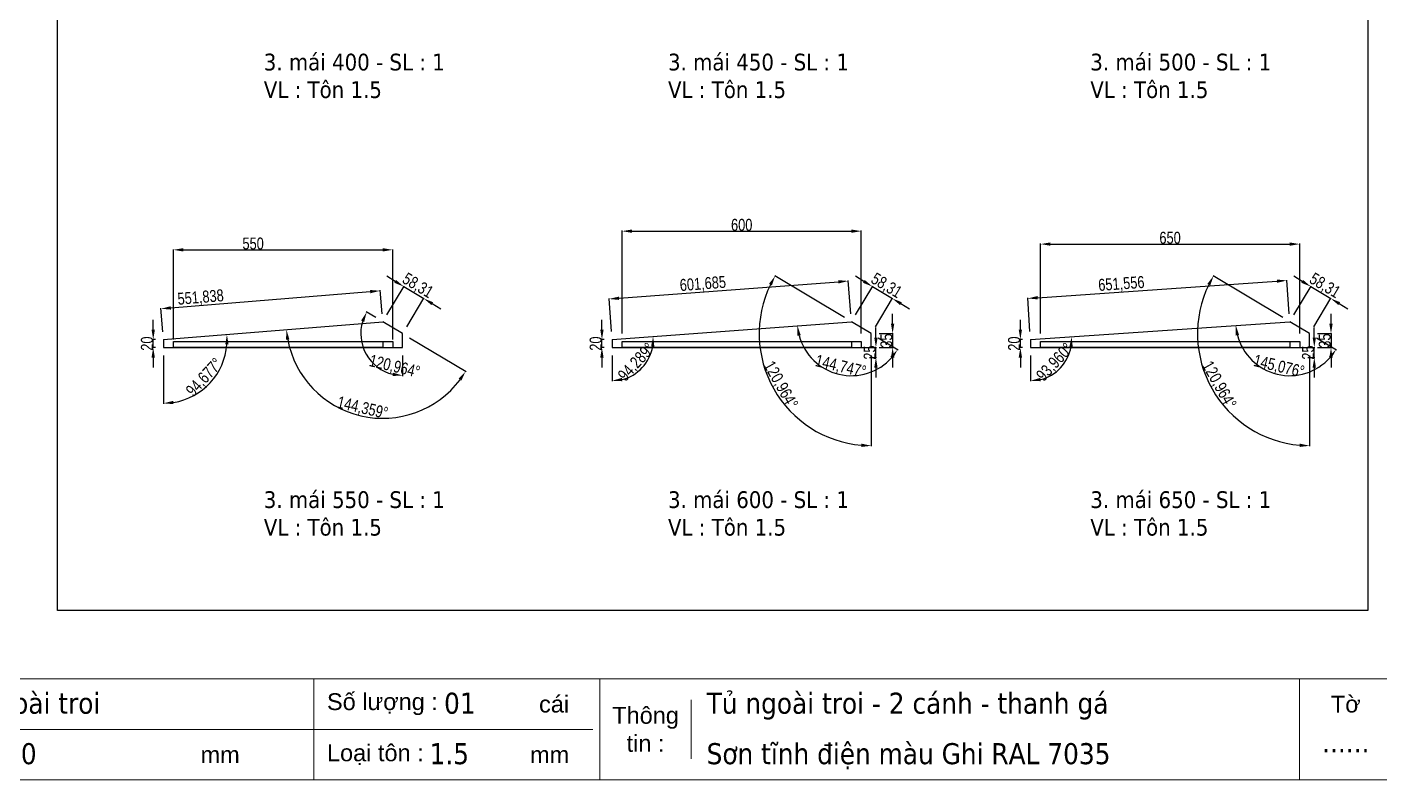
# Model space of a CAD drawing. Header units: inches. Extents: x 21 to 136330, y 8 to 58290.
# Drawn here: x 64568 to 67962, y 35393 to 37281 of the extents above; entities that cross this region are included whole.
import ezdxf
from ezdxf.enums import TextEntityAlignment as Align

# ---------------------------------------------------------------- set-up
doc = ezdxf.new("R2010")
doc.units = ezdxf.units.IN
doc.header["$MEASUREMENT"] = 0
doc.layers.add('0 TĂNG CỨNG', color=7, linetype='Continuous', lineweight=15)
doc.layers.add('@.0.DM. NÉT CHÍNH', color=7, linetype='Continuous')
doc.layers.add('@.0.DM. NÉT CHÍNH @ 1', color=7, linetype='Continuous')
doc.styles.add('ARIAL', font='arial.ttf')
doc.styles.add('Note Text (ISO)', font='tahoma.ttf')
doc.styles.add('roman', font='roman.shx', dxfattribs={"width": 0.8})
doc.styles.add('Tahoma (Input Text)', font='tahoma.ttf')
doc.dimstyles.new('Kích thước Duy Mạnh', dxfattribs={"dimtxt": 30, "dimasz": 25, "dimexe": 1.25, "dimexo": 20, "dimtad": 1, "dimdec": 1, "dimtxsty": 'roman', "dimcen": 2.5, "dimclrd": 8, "dimclre": 8, "dimclrt": 2, "dimadec": 0, "dimazin": 0, "dimtfac": 1, "dimtdec": 1, "dimtix": 1, "dimtmove": 0, "dimatfit": 3, "dimfxl": 1, "dimtfillclr": 1, "dimarcsym": 0})

# ---------------------------------------------------------------- blocks, each defined once
blk = doc.blocks.new('KHUNG KT1')
at = {"color": 7}
for p, q in [((7128, -4752), (0, -4752)), ((4052.8, -4752), (4052.8, -5040)), ((4868.8, -4752), (4868.8, -5040)), ((6864, -4752), (6864, -5040)), ((5128.7, -4812), (5128.7, -4980)), ((4848, -4896), (0, -4896))]:
    blk.add_line(p, q, dxfattribs=at)
blk.add_lwpolyline([(0, 0), (7128, 0), (7128, -5040), (0, -5040)], close=True, dxfattribs=at)
at = {"color": 2, "char_height": 48, "style": 'ARIAL'}
for s, insert, width, attachment_point in [('  Số lượng :', (4052.8, -4824), 2202.321, 4), ('cái', (4695, -4824), 2202.321, 4), ('Tờ', (6996, -4824), 264, 5), ('Thông\\Ptin :', (4998.8, -4896), 259.945, 5), ('  Loại tôn :', (4052.8, -4968), 2202.321, 4), ('mm', (3729.5, -4968), 2202.321, 4), ('mm', (4669.3, -4968), 2202.321, 4)]:
    blk.add_mtext(s, dxfattribs=dict(at, insert=insert, width=width, attachment_point=attachment_point))
at = {"color": 1, "style": 'Tahoma (Input Text)', "flags": 8}
for tag, p in [('#01', (328.9, -4851.1)), ('#03', (1514.7, -4846.3)), ('#05', (2819, -4851.1)), ('#07', (4424, -4851.1)), ('#09', (5172.9, -4851.1)), ('#02', (189.8, -4995.1)), ('#04', (1755.3, -4995.1)), ('#06', (2727.8, -4995.1)), ('#08', (4382.7, -4995.1)), ('#10', (5172.9, -4995.1))]:
    blk.add_attdef(tag, p, '', height=60, dxfattribs=at)
blk.add_attdef('#11', text='', height=60, dxfattribs=at).set_placement((6996, -4961.6), align=Align.CENTER)
at = {"layer": '0 TĂNG CỨNG', "color": 1, "style": 'ARIAL'}
blk.add_attdef('#12', (852.8, -4987.6), '', height=60, dxfattribs=at)
blk = doc.blocks.new('*D2166')
at = {"layer": '@.0.DM. NÉT CHÍNH', "lineweight": -2, "transparency": 16777216}
for p, q in [((66739.3, 36536.9), (66739.3, 36561.9)), ((66739.3, 36511.9), (66739.3, 36476.9)), ((66739.3, 36451.9), (66739.3, 36426.9))]:
    blk.add_line(p, q, dxfattribs=at)
at = {"layer": '@.0.DM. NÉT CHÍNH', "color": 8, "lineweight": -2, "transparency": 16777216}
for p, q in [((66705.8, 36511.9), (66740.6, 36511.9)), ((66705.8, 36476.9), (66740.6, 36476.9))]:
    blk.add_line(p, q, dxfattribs=at)
at = {"layer": '@.0.DM. NÉT CHÍNH', "transparency": 16777216}
for points in [[(66735.1, 36536.9), (66743.5, 36536.9), (66739.3, 36511.9)], [(66735.1, 36451.9), (66743.5, 36451.9), (66739.3, 36476.9)]]:
    blk.add_solid(points, dxfattribs=at)
at = {"layer": 'Defpoints', "color": 0, "transparency": 16777216}
for p in [(66685.8, 36511.9), (66685.8, 36476.9), (66739.3, 36476.9)]:
    blk.add_point(p, dxfattribs=at)
at = {"layer": '@.0.DM. NÉT CHÍNH', "color": 2, "transparency": 16777216, "insert": (66723.7, 36494.4), "char_height": 30, "attachment_point": 5, "rotation": 90, "style": 'roman'}
blk.add_mtext('35', dxfattribs=at)
blk = doc.blocks.new('*D2167')
at = {"layer": '@.0.DM. NÉT CHÍNH', "lineweight": -2, "transparency": 16777216}
for p, q in [((66010.2, 36521.9), (66010.2, 36546.9)), ((66010.2, 36476.9), (66010.2, 36496.9)), ((66010.2, 36451.9), (66010.2, 36426.9))]:
    blk.add_line(p, q, dxfattribs=at)
at = {"layer": '@.0.DM. NÉT CHÍNH', "color": 8, "lineweight": -2, "transparency": 16777216}
for p, q in [((66015.8, 36496.9), (66009, 36496.9)), ((66015.8, 36476.9), (66009, 36476.9))]:
    blk.add_line(p, q, dxfattribs=at)
at = {"layer": '@.0.DM. NÉT CHÍNH', "transparency": 16777216}
for points in [[(66006, 36521.9), (66014.4, 36521.9), (66010.2, 36496.9)], [(66006, 36451.9), (66014.4, 36451.9), (66010.2, 36476.9)]]:
    blk.add_solid(points, dxfattribs=at)
at = {"layer": 'Defpoints', "color": 0, "transparency": 16777216}
for p in [(66010.2, 36496.9), (66035.8, 36496.9), (66035.8, 36476.9)]:
    blk.add_point(p, dxfattribs=at)
at = {"layer": '@.0.DM. NÉT CHÍNH', "color": 2, "transparency": 16777216, "insert": (65994.6, 36486.9), "char_height": 30, "attachment_point": 5, "rotation": 90, "style": 'roman'}
blk.add_mtext('20', dxfattribs=at)
blk = doc.blocks.new('*D2168')
at = {"layer": '@.0.DM. NÉT CHÍNH', "lineweight": -2, "transparency": 16777216}
for p, q in [((66697.4, 36501.9), (66697.4, 36526.9)), ((66697.4, 36451.9), (66697.4, 36476.9)), ((66697.4, 36426.9), (66697.4, 36401.9))]:
    blk.add_line(p, q, dxfattribs=at)
at = {"layer": '@.0.DM. NÉT CHÍNH', "color": 8, "lineweight": -2, "transparency": 16777216}
for p, q in [((66686.1, 36476.9), (66698.7, 36476.9)), ((66681, 36451.9), (66698.7, 36451.9))]:
    blk.add_line(p, q, dxfattribs=at)
at = {"layer": '@.0.DM. NÉT CHÍNH', "transparency": 16777216}
for points in [[(66693.2, 36501.9), (66701.6, 36501.9), (66697.4, 36476.9)], [(66693.2, 36426.9), (66701.6, 36426.9), (66697.4, 36451.9)]]:
    blk.add_solid(points, dxfattribs=at)
at = {"layer": 'Defpoints', "color": 0, "transparency": 16777216}
for p in [(66666.1, 36476.9), (66697.4, 36476.9), (66661, 36451.9)]:
    blk.add_point(p, dxfattribs=at)
at = {"layer": '@.0.DM. NÉT CHÍNH', "color": 2, "transparency": 16777216, "insert": (66681.8, 36464.4), "char_height": 30, "attachment_point": 5, "rotation": 90, "style": 'roman'}
blk.add_mtext('25', dxfattribs=at)
blk = doc.blocks.new('*D2169')
at = {"layer": '@.0.DM. NÉT CHÍNH', "lineweight": -2, "transparency": 16777216}
blk.add_line((66053.1, 36600.6), (66603.2, 36641.9), dxfattribs=at)
at = {"layer": '@.0.DM. NÉT CHÍNH', "color": 8, "lineweight": -2, "transparency": 16777216}
for p, q in [((66634.3, 36561.9), (66628, 36645)), ((66034.3, 36516.9), (66028, 36600))]:
    blk.add_line(p, q, dxfattribs=at)
at = {"layer": '@.0.DM. NÉT CHÍNH', "transparency": 16777216}
for points in [[(66602.9, 36646.1), (66603.5, 36637.7), (66628.1, 36643.8)], [(66052.8, 36604.8), (66053.4, 36596.5), (66028.1, 36598.8)]]:
    blk.add_solid(points, dxfattribs=at)
at = {"layer": 'Defpoints', "color": 0, "transparency": 16777216}
for p in [(66628.1, 36643.8), (66635.8, 36541.9), (66035.8, 36496.9)]:
    blk.add_point(p, dxfattribs=at)
at = {"layer": '@.0.DM. NÉT CHÍNH', "color": 2, "transparency": 16777216, "insert": (66263.5, 36635), "char_height": 30, "attachment_point": 5, "rotation": 4.2891, "style": 'roman'}
blk.add_mtext('601,685', dxfattribs=at)
blk = doc.blocks.new('*D2170')
at = {"layer": '@.0.DM. NÉT CHÍNH', "lineweight": -2, "transparency": 16777216}
for p, q in [((66667.2, 36642.9), (66645.8, 36655.7)), ((66688.6, 36630), (66738.6, 36600)), ((66760.1, 36587.2), (66781.5, 36574.3))]:
    blk.add_line(p, q, dxfattribs=at)
at = {"layer": '@.0.DM. NÉT CHÍNH', "color": 8, "lineweight": -2, "transparency": 16777216}
for p, q in [((66646.1, 36559.1), (66689.3, 36631.1)), ((66696.1, 36529.1), (66739.3, 36601.1))]:
    blk.add_line(p, q, dxfattribs=at)
at = {"layer": '@.0.DM. NÉT CHÍNH', "transparency": 16777216}
for points in [[(66669.3, 36646.5), (66665.1, 36639.3), (66688.6, 36630)], [(66762.2, 36590.7), (66757.9, 36583.6), (66738.6, 36600)]]:
    blk.add_solid(points, dxfattribs=at)
at = {"layer": 'Defpoints', "color": 0, "transparency": 16777216}
for p in [(66738.6, 36600), (66635.8, 36541.9), (66685.8, 36511.9)]:
    blk.add_point(p, dxfattribs=at)
at = {"layer": '@.0.DM. NÉT CHÍNH', "color": 2, "transparency": 16777216, "insert": (66723.1, 36630.9), "char_height": 30, "attachment_point": 5, "rotation": 329.0362, "style": 'roman'}
blk.add_mtext('58,31', dxfattribs=at)
blk = doc.blocks.new('*D2171')
at = {"layer": '@.0.DM. NÉT CHÍNH', "color": 8, "lineweight": -2, "transparency": 16777216}
blk.add_line((66035.8, 36456.9), (66035.8, 36392.4), dxfattribs=at)
at = {"layer": '@.0.DM. NÉT CHÍNH', "lineweight": -2, "transparency": 16777216}
blk.add_arc((66035.8, 36496.9), 103.2, 283.9115, 350.3776, dxfattribs=at)
at = {"layer": '@.0.DM. NÉT CHÍNH', "transparency": 16777216}
for points in [[(66133.4, 36479.8), (66141.7, 36479.5), (66138.7, 36504.6)], [(66061.1, 36392.6), (66060.1, 36400.9), (66035.8, 36393.7)]]:
    blk.add_solid(points, dxfattribs=at)
at = {"layer": 'Defpoints', "color": 0, "transparency": 16777216}
for p in [(66635.8, 36541.9), (66035.8, 36496.9), (66035.8, 36496.9), (66035.8, 36476.9), (66089.6, 36408.8)]:
    blk.add_point(p, dxfattribs=at)
at = {"layer": '@.0.DM. NÉT CHÍNH', "color": 2, "transparency": 16777216, "insert": (66097.9, 36439.3), "char_height": 30, "attachment_point": 5, "rotation": 47.1446, "style": 'roman'}
blk.add_mtext('94,289°', dxfattribs=at)
blk = doc.blocks.new('*D2172')
at = {"layer": '@.0.DM. NÉT CHÍNH', "color": 8, "lineweight": -2, "transparency": 16777216}
blk.add_line((66702.9, 36501.6), (66753, 36471.5), dxfattribs=at)
at = {"layer": '@.0.DM. NÉT CHÍNH', "lineweight": -2, "transparency": 16777216}
blk.add_arc((66635.8, 36541.9), 135.5, 194.8752, 318.4502, dxfattribs=at)
at = {"layer": '@.0.DM. NÉT CHÍNH', "transparency": 16777216}
for points in [[(66500.7, 36506.4), (66508.9, 36507.8), (66500.6, 36531.8)], [(66733.8, 36454.5), (66740.5, 36449.6), (66752, 36472.2)]]:
    blk.add_solid(points, dxfattribs=at)
at = {"layer": 'Defpoints', "color": 0, "transparency": 16777216}
for p in [(66635.8, 36541.9), (66635.8, 36541.9), (66685.8, 36511.9), (66035.8, 36496.9), (66553.4, 36434.4)]:
    blk.add_point(p, dxfattribs=at)
at = {"layer": '@.0.DM. NÉT CHÍNH', "color": 2, "transparency": 16777216, "insert": (66608.8, 36428), "char_height": 30, "attachment_point": 5, "rotation": 346.6627, "style": 'roman'}
blk.add_mtext('144,747°', dxfattribs=at)
blk = doc.blocks.new('*D2173')
at = {"layer": '@.0.DM. NÉT CHÍNH', "color": 8, "lineweight": -2, "transparency": 16777216}
for p, q in [((66618.6, 36552.2), (66443.6, 36657.2)), ((66685.8, 36456.9), (66685.8, 36229.5))]:
    blk.add_line(p, q, dxfattribs=at)
at = {"layer": '@.0.DM. NÉT CHÍNH', "lineweight": -2, "transparency": 16777216}
blk.add_arc((66685.8, 36511.9), 281.2, 154.1323, 264.9039, dxfattribs=at)
at = {"layer": '@.0.DM. NÉT CHÍNH', "transparency": 16777216}
for points in [[(66429.1, 36636.6), (66436.4, 36632.6), (66444.7, 36656.6)], [(66661, 36236), (66660.6, 36227.7), (66685.8, 36230.7)]]:
    blk.add_solid(points, dxfattribs=at)
at = {"layer": 'Defpoints', "color": 0, "transparency": 16777216}
for p in [(66635.8, 36541.9), (66685.8, 36511.9), (66685.8, 36511.9), (66685.8, 36476.9), (66408.3, 36466.2)]:
    blk.add_point(p, dxfattribs=at)
at = {"layer": '@.0.DM. NÉT CHÍNH', "color": 2, "transparency": 16777216, "insert": (66457.2, 36382.5), "char_height": 30, "attachment_point": 5, "rotation": 299.5181, "style": 'roman'}
blk.add_mtext('120,964°', dxfattribs=at)
blk = doc.blocks.new('*D2174')
at = {"layer": '@.0.DM. NÉT CHÍNH', "lineweight": -2, "transparency": 16777216}
for p, q in [((67838.8, 36536.9), (67838.8, 36561.9)), ((67838.8, 36511.9), (67838.8, 36476.9)), ((67838.8, 36451.9), (67838.8, 36426.9))]:
    blk.add_line(p, q, dxfattribs=at)
at = {"layer": '@.0.DM. NÉT CHÍNH', "color": 8, "lineweight": -2, "transparency": 16777216}
for p, q in [((67805.2, 36511.9), (67840, 36511.9)), ((67805.2, 36476.9), (67840, 36476.9))]:
    blk.add_line(p, q, dxfattribs=at)
at = {"layer": '@.0.DM. NÉT CHÍNH', "transparency": 16777216}
for points in [[(67834.6, 36536.9), (67842.9, 36536.9), (67838.8, 36511.9)], [(67834.6, 36451.9), (67842.9, 36451.9), (67838.8, 36476.9)]]:
    blk.add_solid(points, dxfattribs=at)
at = {"layer": 'Defpoints', "color": 0, "transparency": 16777216}
for p in [(67785.2, 36511.9), (67785.2, 36476.9), (67838.8, 36476.9)]:
    blk.add_point(p, dxfattribs=at)
at = {"layer": '@.0.DM. NÉT CHÍNH', "color": 2, "transparency": 16777216, "insert": (67823.1, 36494.4), "char_height": 30, "attachment_point": 5, "rotation": 90, "style": 'roman'}
blk.add_mtext('35', dxfattribs=at)
blk = doc.blocks.new('*D2175')
at = {"layer": '@.0.DM. NÉT CHÍNH', "lineweight": -2, "transparency": 16777216}
for p, q in [((67059.7, 36521.9), (67059.7, 36546.9)), ((67059.7, 36476.9), (67059.7, 36496.9)), ((67059.7, 36451.9), (67059.7, 36426.9))]:
    blk.add_line(p, q, dxfattribs=at)
at = {"layer": '@.0.DM. NÉT CHÍNH', "color": 8, "lineweight": -2, "transparency": 16777216}
for p, q in [((67065.2, 36496.9), (67058.4, 36496.9)), ((67065.2, 36476.9), (67058.4, 36476.9))]:
    blk.add_line(p, q, dxfattribs=at)
at = {"layer": '@.0.DM. NÉT CHÍNH', "transparency": 16777216}
for points in [[(67055.5, 36521.9), (67063.8, 36521.9), (67059.7, 36496.9)], [(67055.5, 36451.9), (67063.8, 36451.9), (67059.7, 36476.9)]]:
    blk.add_solid(points, dxfattribs=at)
at = {"layer": 'Defpoints', "color": 0, "transparency": 16777216}
for p in [(67059.7, 36496.9), (67085.2, 36496.9), (67085.2, 36476.9)]:
    blk.add_point(p, dxfattribs=at)
at = {"layer": '@.0.DM. NÉT CHÍNH', "color": 2, "transparency": 16777216, "insert": (67044, 36486.9), "char_height": 30, "attachment_point": 5, "rotation": 90, "style": 'roman'}
blk.add_mtext('20', dxfattribs=at)
blk = doc.blocks.new('*D2176')
at = {"layer": '@.0.DM. NÉT CHÍNH', "lineweight": -2, "transparency": 16777216}
for p, q in [((67796.9, 36501.9), (67796.9, 36526.9)), ((67796.9, 36451.9), (67796.9, 36476.9)), ((67796.9, 36426.9), (67796.9, 36401.9))]:
    blk.add_line(p, q, dxfattribs=at)
at = {"layer": '@.0.DM. NÉT CHÍNH', "color": 8, "lineweight": -2, "transparency": 16777216}
for p, q in [((67785.6, 36476.9), (67798.1, 36476.9)), ((67780.5, 36451.9), (67798.1, 36451.9))]:
    blk.add_line(p, q, dxfattribs=at)
at = {"layer": '@.0.DM. NÉT CHÍNH', "transparency": 16777216}
for points in [[(67792.7, 36501.9), (67801, 36501.9), (67796.9, 36476.9)], [(67792.7, 36426.9), (67801, 36426.9), (67796.9, 36451.9)]]:
    blk.add_solid(points, dxfattribs=at)
at = {"layer": 'Defpoints', "color": 0, "transparency": 16777216}
for p in [(67765.6, 36476.9), (67796.9, 36476.9), (67760.5, 36451.9)]:
    blk.add_point(p, dxfattribs=at)
at = {"layer": '@.0.DM. NÉT CHÍNH', "color": 2, "transparency": 16777216, "insert": (67781.2, 36464.4), "char_height": 30, "attachment_point": 5, "rotation": 90, "style": 'roman'}
blk.add_mtext('25', dxfattribs=at)
blk = doc.blocks.new('*D2177')
at = {"layer": '@.0.DM. NÉT CHÍNH', "color": 8, "lineweight": -2, "transparency": 16777216}
for p, q in [((67733.8, 36561.9), (67728, 36646.4)), ((67083.8, 36516.9), (67078, 36601.4))]:
    blk.add_line(p, q, dxfattribs=at)
at = {"layer": '@.0.DM. NÉT CHÍNH', "lineweight": -2, "transparency": 16777216}
blk.add_line((67103, 36601.9), (67703.1, 36643.4), dxfattribs=at)
at = {"layer": '@.0.DM. NÉT CHÍNH', "transparency": 16777216}
for points in [[(67702.9, 36647.6), (67703.4, 36639.3), (67728.1, 36645.2)], [(67102.7, 36606.1), (67103.3, 36597.7), (67078.1, 36600.2)]]:
    blk.add_solid(points, dxfattribs=at)
at = {"layer": 'Defpoints', "color": 0, "transparency": 16777216}
for p in [(67728.1, 36645.2), (67735.2, 36541.9), (67085.2, 36496.9)]:
    blk.add_point(p, dxfattribs=at)
at = {"layer": '@.0.DM. NÉT CHÍNH', "color": 2, "transparency": 16777216, "insert": (67313.1, 36635), "char_height": 30, "attachment_point": 5, "rotation": 3.9603, "style": 'roman'}
blk.add_mtext('651,556', dxfattribs=at)
blk = doc.blocks.new('*D2178')
at = {"layer": '@.0.DM. NÉT CHÍNH', "lineweight": -2, "transparency": 16777216}
for p, q in [((67766.7, 36642.9), (67745.2, 36655.7)), ((67788.1, 36630), (67838.1, 36600)), ((67859.5, 36587.2), (67881, 36574.3))]:
    blk.add_line(p, q, dxfattribs=at)
at = {"layer": '@.0.DM. NÉT CHÍNH', "color": 8, "lineweight": -2, "transparency": 16777216}
for p, q in [((67745.5, 36559.1), (67788.7, 36631.1)), ((67795.5, 36529.1), (67838.7, 36601.1))]:
    blk.add_line(p, q, dxfattribs=at)
at = {"layer": '@.0.DM. NÉT CHÍNH', "transparency": 16777216}
for points in [[(67768.8, 36646.5), (67764.5, 36639.3), (67788.1, 36630)], [(67861.7, 36590.7), (67857.4, 36583.6), (67838.1, 36600)]]:
    blk.add_solid(points, dxfattribs=at)
at = {"layer": 'Defpoints', "color": 0, "transparency": 16777216}
for p in [(67838.1, 36600), (67735.2, 36541.9), (67785.2, 36511.9)]:
    blk.add_point(p, dxfattribs=at)
at = {"layer": '@.0.DM. NÉT CHÍNH', "color": 2, "transparency": 16777216, "insert": (67822.6, 36630.9), "char_height": 30, "attachment_point": 5, "rotation": 329.0362, "style": 'roman'}
blk.add_mtext('58,31', dxfattribs=at)
blk = doc.blocks.new('*D2179')
at = {"layer": '@.0.DM. NÉT CHÍNH', "color": 8, "lineweight": -2, "transparency": 16777216}
blk.add_line((67085.2, 36456.9), (67085.2, 36392.5), dxfattribs=at)
at = {"layer": '@.0.DM. NÉT CHÍNH', "lineweight": -2, "transparency": 16777216}
blk.add_arc((67085.2, 36496.9), 103.2, 283.9161, 350.0442, dxfattribs=at)
at = {"layer": '@.0.DM. NÉT CHÍNH', "transparency": 16777216}
for points in [[(67182.7, 36479.3), (67191, 36478.9), (67188.2, 36504)], [(67110.5, 36392.6), (67109.5, 36400.9), (67085.2, 36393.7)]]:
    blk.add_solid(points, dxfattribs=at)
at = {"layer": 'Defpoints', "color": 0, "transparency": 16777216}
for p in [(67735.2, 36541.9), (67085.2, 36496.9), (67085.2, 36496.9), (67085.2, 36476.9), (67138.9, 36408.8)]:
    blk.add_point(p, dxfattribs=at)
at = {"layer": '@.0.DM. NÉT CHÍNH', "color": 2, "transparency": 16777216, "insert": (67147.2, 36439.1), "char_height": 30, "attachment_point": 5, "rotation": 46.9801, "style": 'roman'}
blk.add_mtext('93,960°', dxfattribs=at)
blk = doc.blocks.new('*D2180')
at = {"layer": '@.0.DM. NÉT CHÍNH', "color": 8, "lineweight": -2, "transparency": 16777216}
blk.add_line((67802.4, 36501.6), (67852.5, 36471.5), dxfattribs=at)
at = {"layer": '@.0.DM. NÉT CHÍNH', "lineweight": -2, "transparency": 16777216}
blk.add_arc((67735.2, 36541.9), 135.5, 194.5463, 318.4502, dxfattribs=at)
at = {"layer": '@.0.DM. NÉT CHÍNH', "transparency": 16777216}
for points in [[(67600, 36507.2), (67608.2, 36508.5), (67600, 36532.5)], [(67833.3, 36454.5), (67840, 36449.6), (67851.4, 36472.2)]]:
    blk.add_solid(points, dxfattribs=at)
at = {"layer": 'Defpoints', "color": 0, "transparency": 16777216}
for p in [(67735.2, 36541.9), (67735.2, 36541.9), (67785.2, 36511.9), (67085.2, 36496.9), (67652.4, 36434.7)]:
    blk.add_point(p, dxfattribs=at)
at = {"layer": '@.0.DM. NÉT CHÍNH', "color": 2, "transparency": 16777216, "insert": (67707.9, 36428.1), "char_height": 30, "attachment_point": 5, "rotation": 346.4983, "style": 'roman'}
blk.add_mtext('145,076°', dxfattribs=at)
blk = doc.blocks.new('*D2181')
at = {"layer": '@.0.DM. NÉT CHÍNH', "color": 8, "lineweight": -2, "transparency": 16777216}
for p, q in [((67718.1, 36552.2), (67543.1, 36657.2)), ((67785.2, 36456.9), (67785.2, 36229.5))]:
    blk.add_line(p, q, dxfattribs=at)
at = {"layer": '@.0.DM. NÉT CHÍNH', "lineweight": -2, "transparency": 16777216}
blk.add_arc((67785.2, 36511.9), 281.2, 154.1323, 264.9039, dxfattribs=at)
at = {"layer": '@.0.DM. NÉT CHÍNH', "transparency": 16777216}
for points in [[(67528.6, 36636.6), (67535.9, 36632.6), (67544.1, 36656.6)], [(67760.4, 36236), (67760.1, 36227.7), (67785.2, 36230.7)]]:
    blk.add_solid(points, dxfattribs=at)
at = {"layer": 'Defpoints', "color": 0, "transparency": 16777216}
for p in [(67735.2, 36541.9), (67785.2, 36511.9), (67785.2, 36511.9), (67785.2, 36476.9), (67507.8, 36466.2)]:
    blk.add_point(p, dxfattribs=at)
at = {"layer": '@.0.DM. NÉT CHÍNH', "color": 2, "transparency": 16777216, "insert": (67556.6, 36382.5), "char_height": 30, "attachment_point": 5, "rotation": 299.5181, "style": 'roman'}
blk.add_mtext('120,964°', dxfattribs=at)
blk = doc.blocks.new('*D2157')
at = {"layer": '@.0.DM. NÉT CHÍNH', "lineweight": -2, "transparency": 16777216}
for p, q in [((64884.8, 36521.9), (64884.8, 36546.9)), ((64884.8, 36476.9), (64884.8, 36496.9)), ((64884.8, 36451.9), (64884.8, 36426.9))]:
    blk.add_line(p, q, dxfattribs=at)
at = {"layer": '@.0.DM. NÉT CHÍNH', "color": 8, "lineweight": -2, "transparency": 16777216}
for p, q in [((64890.4, 36496.9), (64883.6, 36496.9)), ((64890.4, 36476.9), (64883.6, 36476.9))]:
    blk.add_line(p, q, dxfattribs=at)
at = {"layer": '@.0.DM. NÉT CHÍNH', "transparency": 16777216}
for points in [[(64880.6, 36521.9), (64889, 36521.9), (64884.8, 36496.9)], [(64880.6, 36451.9), (64889, 36451.9), (64884.8, 36476.9)]]:
    blk.add_solid(points, dxfattribs=at)
at = {"layer": 'Defpoints', "color": 0, "transparency": 16777216}
for p in [(64884.8, 36496.9), (64910.4, 36496.9), (64910.4, 36476.9)]:
    blk.add_point(p, dxfattribs=at)
at = {"layer": '@.0.DM. NÉT CHÍNH', "color": 2, "transparency": 16777216, "insert": (64869.2, 36486.9), "char_height": 30, "attachment_point": 5, "rotation": 90, "style": 'roman'}
blk.add_mtext('20', dxfattribs=at)
blk = doc.blocks.new('*D2158')
at = {"layer": '@.0.DM. NÉT CHÍNH', "lineweight": -2, "transparency": 16777216}
blk.add_line((64928.9, 36576.4), (65429.1, 36617.3), dxfattribs=at)
at = {"layer": '@.0.DM. NÉT CHÍNH', "color": 8, "lineweight": -2, "transparency": 16777216}
for p, q in [((65458.7, 36561.8), (65453.9, 36620.6)), ((64908.7, 36516.8), (64903.9, 36575.6))]:
    blk.add_line(p, q, dxfattribs=at)
at = {"layer": '@.0.DM. NÉT CHÍNH', "transparency": 16777216}
for points in [[(65428.8, 36621.4), (65429.5, 36613.1), (65454, 36619.3)], [(64928.6, 36580.5), (64929.3, 36572.2), (64904, 36574.3)]]:
    blk.add_solid(points, dxfattribs=at)
at = {"layer": 'Defpoints', "color": 0, "transparency": 16777216}
for p in [(65454, 36619.3), (65460.4, 36541.9), (64910.4, 36496.9)]:
    blk.add_point(p, dxfattribs=at)
at = {"layer": '@.0.DM. NÉT CHÍNH', "color": 2, "transparency": 16777216, "insert": (65003.9, 36601), "char_height": 30, "attachment_point": 5, "rotation": 4.6774, "style": 'roman'}
blk.add_mtext('551,838', dxfattribs=at)
blk = doc.blocks.new('*D2159')
at = {"layer": '@.0.DM. NÉT CHÍNH', "lineweight": -2, "transparency": 16777216}
for p, q in [((65491.8, 36642.9), (65470.4, 36655.7)), ((65513.2, 36630), (65563.2, 36600)), ((65584.7, 36587.2), (65606.1, 36574.3))]:
    blk.add_line(p, q, dxfattribs=at)
at = {"layer": '@.0.DM. NÉT CHÍNH', "color": 8, "lineweight": -2, "transparency": 16777216}
for p, q in [((65470.7, 36559.1), (65513.9, 36631.1)), ((65520.7, 36529.1), (65563.9, 36601.1))]:
    blk.add_line(p, q, dxfattribs=at)
at = {"layer": '@.0.DM. NÉT CHÍNH', "transparency": 16777216}
for points in [[(65493.9, 36646.5), (65489.7, 36639.3), (65513.2, 36630)], [(65586.8, 36590.7), (65582.5, 36583.6), (65563.2, 36600)]]:
    blk.add_solid(points, dxfattribs=at)
at = {"layer": 'Defpoints', "color": 0, "transparency": 16777216}
for p in [(65563.2, 36600), (65460.4, 36541.9), (65510.4, 36511.9)]:
    blk.add_point(p, dxfattribs=at)
at = {"layer": '@.0.DM. NÉT CHÍNH', "color": 2, "transparency": 16777216, "insert": (65547.7, 36630.9), "char_height": 30, "attachment_point": 5, "rotation": 329.0362, "style": 'roman'}
blk.add_mtext('58,31', dxfattribs=at)
blk = doc.blocks.new('*D2160')
at = {"layer": '@.0.DM. NÉT CHÍNH', "color": 8, "lineweight": -2, "transparency": 16777216}
for p, q in [((64935.4, 36496.9), (64935.4, 36723.3)), ((65485.4, 36496.9), (65485.4, 36723.3))]:
    blk.add_line(p, q, dxfattribs=at)
at = {"layer": '@.0.DM. NÉT CHÍNH', "lineweight": -2, "transparency": 16777216}
blk.add_line((64960.4, 36722), (65460.4, 36722), dxfattribs=at)
at = {"layer": '@.0.DM. NÉT CHÍNH', "transparency": 16777216}
for points in [[(64960.4, 36726.2), (64960.4, 36717.9), (64935.4, 36722)], [(65460.4, 36726.2), (65460.4, 36717.9), (65485.4, 36722)]]:
    blk.add_solid(points, dxfattribs=at)
at = {"layer": 'Defpoints', "color": 0, "transparency": 16777216}
for p in [(65485.4, 36722), (64935.4, 36476.9), (65485.4, 36476.9)]:
    blk.add_point(p, dxfattribs=at)
at = {"layer": '@.0.DM. NÉT CHÍNH', "color": 2, "transparency": 16777216, "insert": (65135.4, 36737.7), "char_height": 30, "attachment_point": 5, "style": 'roman'}
blk.add_mtext('550', dxfattribs=at)
blk = doc.blocks.new('*D2161')
at = {"layer": '@.0.DM. NÉT CHÍNH', "color": 8, "lineweight": -2, "transparency": 16777216}
blk.add_line((64910.4, 36456.9), (64910.4, 36335.9), dxfattribs=at)
at = {"layer": '@.0.DM. NÉT CHÍNH', "lineweight": -2, "transparency": 16777216}
blk.add_arc((64910.4, 36496.9), 159.7, 278.9773, 355.7001, dxfattribs=at)
at = {"layer": '@.0.DM. NÉT CHÍNH', "transparency": 16777216}
for points in [[(65065.5, 36484.9), (65073.8, 36484.9), (65069.6, 36509.9)], [(64935.6, 36335), (64935, 36343.3), (64910.4, 36337.2)]]:
    blk.add_solid(points, dxfattribs=at)
at = {"layer": 'Defpoints', "color": 0, "transparency": 16777216}
for p in [(65460.4, 36541.9), (64910.4, 36496.9), (64910.4, 36496.9), (64910.4, 36476.9), (64994, 36360.8)]:
    blk.add_point(p, dxfattribs=at)
at = {"layer": '@.0.DM. NÉT CHÍNH', "color": 2, "transparency": 16777216, "insert": (65014.2, 36401.2), "char_height": 30, "attachment_point": 5, "rotation": 47.3387, "style": 'roman'}
blk.add_mtext('94,677°', dxfattribs=at)
blk = doc.blocks.new('*D2162')
at = {"layer": '@.0.DM. NÉT CHÍNH', "color": 8, "lineweight": -2, "transparency": 16777216}
for p, q in [((65443.2, 36552.2), (65419.2, 36566.6)), ((65510.4, 36456.9), (65510.4, 36405.6))]:
    blk.add_line(p, q, dxfattribs=at)
at = {"layer": '@.0.DM. NÉT CHÍNH', "lineweight": -2, "transparency": 16777216}
blk.add_arc((65510.4, 36511.9), 105, 162.7048, 256.3315, dxfattribs=at)
at = {"layer": '@.0.DM. NÉT CHÍNH', "transparency": 16777216}
for points in [[(65406.3, 36544.8), (65413.9, 36541.4), (65420.3, 36566)], [(65486, 36414), (65485, 36405.7), (65510.4, 36406.9)]]:
    blk.add_solid(points, dxfattribs=at)
at = {"layer": 'Defpoints', "color": 0, "transparency": 16777216}
for p in [(65460.4, 36541.9), (65510.4, 36511.9), (65510.4, 36511.9), (65406.7, 36494.8), (65510.4, 36476.9)]:
    blk.add_point(p, dxfattribs=at)
at = {"layer": '@.0.DM. NÉT CHÍNH', "color": 2, "transparency": 16777216, "insert": (65489.9, 36427.8), "char_height": 30, "attachment_point": 5, "rotation": 346.3315, "style": 'roman'}
blk.add_mtext('120,964°', dxfattribs=at)
blk = doc.blocks.new('*D2163')
at = {"layer": '@.0.DM. NÉT CHÍNH', "color": 8, "lineweight": -2, "transparency": 16777216}
blk.add_line((65527.5, 36501.6), (65669.3, 36416.6), dxfattribs=at)
at = {"layer": '@.0.DM. NÉT CHÍNH', "lineweight": -2, "transparency": 16777216}
blk.add_arc((65460.4, 36541.9), 242.4, 190.5893, 323.1243, dxfattribs=at)
at = {"layer": '@.0.DM. NÉT CHÍNH', "transparency": 16777216}
for points in [[(65218, 36496.8), (65226.2, 36497.9), (65218.8, 36522.1)], [(65650.8, 36398.8), (65657.7, 36394.1), (65668.2, 36417.2)]]:
    blk.add_solid(points, dxfattribs=at)
at = {"layer": 'Defpoints', "color": 0, "transparency": 16777216}
for p in [(65460.4, 36541.9), (65460.4, 36541.9), (65510.4, 36511.9), (64910.4, 36496.9), (65313.8, 36348.8)]:
    blk.add_point(p, dxfattribs=at)
at = {"layer": '@.0.DM. NÉT CHÍNH', "color": 2, "transparency": 16777216, "insert": (65409.5, 36323.9), "char_height": 30, "attachment_point": 5, "rotation": 346.8568, "style": 'roman'}
blk.add_mtext('144,359°', dxfattribs=at)
blk = doc.blocks.new('*D2164')
at = {"layer": '@.0.DM. NÉT CHÍNH', "color": 8, "lineweight": -2, "transparency": 16777216}
for p, q in [((66060.8, 36511.9), (66060.8, 36770.2)), ((66660.8, 36511.9), (66660.8, 36770.2))]:
    blk.add_line(p, q, dxfattribs=at)
at = {"layer": '@.0.DM. NÉT CHÍNH', "lineweight": -2, "transparency": 16777216}
blk.add_line((66085.8, 36768.9), (66635.8, 36768.9), dxfattribs=at)
at = {"layer": '@.0.DM. NÉT CHÍNH', "transparency": 16777216}
for points in [[(66085.8, 36773.1), (66085.8, 36764.7), (66060.8, 36768.9)], [(66635.8, 36773.1), (66635.8, 36764.7), (66660.8, 36768.9)]]:
    blk.add_solid(points, dxfattribs=at)
at = {"layer": 'Defpoints', "color": 0, "transparency": 16777216}
for p in [(66660.8, 36768.9), (66060.8, 36491.9), (66660.8, 36491.9)]:
    blk.add_point(p, dxfattribs=at)
at = {"layer": '@.0.DM. NÉT CHÍNH', "color": 2, "transparency": 16777216, "insert": (66360.8, 36784.5), "char_height": 30, "attachment_point": 5, "style": 'roman'}
blk.add_mtext('600', dxfattribs=at)
blk = doc.blocks.new('*D2165')
at = {"layer": '@.0.DM. NÉT CHÍNH', "color": 8, "lineweight": -2, "transparency": 16777216}
for p, q in [((67110.2, 36511.9), (67110.2, 36737.7)), ((67760.2, 36511.9), (67760.2, 36737.7))]:
    blk.add_line(p, q, dxfattribs=at)
at = {"layer": '@.0.DM. NÉT CHÍNH', "lineweight": -2, "transparency": 16777216}
blk.add_line((67135.2, 36736.4), (67735.2, 36736.4), dxfattribs=at)
at = {"layer": '@.0.DM. NÉT CHÍNH', "transparency": 16777216}
for points in [[(67135.2, 36740.6), (67135.2, 36732.3), (67110.2, 36736.4)], [(67735.2, 36740.6), (67735.2, 36732.3), (67760.2, 36736.4)]]:
    blk.add_solid(points, dxfattribs=at)
at = {"layer": 'Defpoints', "color": 0, "transparency": 16777216}
for p in [(67760.2, 36736.4), (67110.2, 36491.9), (67760.2, 36491.9)]:
    blk.add_point(p, dxfattribs=at)
at = {"layer": '@.0.DM. NÉT CHÍNH', "color": 2, "transparency": 16777216, "insert": (67435.2, 36752.1), "char_height": 30, "attachment_point": 5, "style": 'roman'}
blk.add_mtext('650', dxfattribs=at)

msp = doc.modelspace()

# ---------------------------------------------------------------- linework, layer by layer
at = {"layer": '@.0.DM. NÉT CHÍNH', "color": 1}
for p, q in [((64910.3666, 36496.9082), (65460.3666, 36541.908)), ((65510.3666, 36511.908), (65460.3666, 36541.908)), ((65510.3666, 36476.908), (65510.3666, 36511.908)), ((66035.7715, 36496.9082), (66635.7715, 36541.908)), ((66685.7715, 36511.908), (66635.7715, 36541.908)), ((66685.7715, 36476.908), (66685.7715, 36511.908)), ((67085.2271, 36496.9082), (67735.2271, 36541.908)), ((67785.2271, 36511.908), (67735.2271, 36541.908)), ((67785.2271, 36476.908), (67785.2271, 36511.908)), ((64910.3666, 36496.9082), (64910.3666, 36476.908)), ((64910.3666, 36476.908), (65485.3666, 36476.908)), ((65440.3666, 36491.908), (65485.3666, 36491.908)), ((65485.3666, 36491.908), (65485.3666, 36476.908)), ((65485.3666, 36476.908), (65510.3666, 36476.908)), ((66035.7715, 36496.9082), (66035.7715, 36476.908)), ((66035.7715, 36476.908), (66660.7715, 36476.908)), ((66615.7715, 36491.908), (66660.7715, 36491.908)), ((66660.7715, 36491.908), (66660.7715, 36476.908)), ((66660.7715, 36476.908), (66685.7715, 36476.908)), ((67085.2271, 36496.9082), (67085.2271, 36476.908)), ((67085.2271, 36476.908), (67760.2271, 36476.908)), ((67715.2271, 36491.908), (67760.2271, 36491.908)), ((67760.2271, 36491.908), (67760.2271, 36476.908)), ((67760.2271, 36476.908), (67785.2271, 36476.908))]:
    msp.add_line(p, q, dxfattribs=at)
at = {"layer": '@.0.DM. NÉT CHÍNH', "color": 0}
msp.add_lwpolyline([(64644.453, 39686.0892), (67931.1525, 39686.0892), (67931.1525, 35817.5106), (64644.453, 35817.5106)], close=True, dxfattribs=at)
at = {"layer": '@.0.DM. NÉT CHÍNH', "color": 1}
for points in [[(64935.3666, 36491.908), (65460.3666, 36491.908), (65460.3666, 36476.908), (64935.3666, 36476.908)], [(66060.7715, 36491.908), (66635.7715, 36491.908), (66635.7715, 36476.908), (66060.7715, 36476.908)], [(67110.2271, 36491.908), (67735.2271, 36491.908), (67735.2271, 36476.908), (67110.2271, 36476.908)]]:
    msp.add_lwpolyline(points, close=True, dxfattribs=at)

# ---------------------------------------------------------------- block references
at = {"layer": '0 TĂNG CỨNG', "color": 1}
ref = msp.add_blockref('KHUNG KT1', (61724.2253, 39824.3046), dxfattribs=dict(at, xscale=0.8792977987369557, yscale=0.8792977987369557, zscale=0.8792977987369557))
ref.add_attrib('#05', 'Tủ điện ngoài troi', (64202.9738, 35558.7777), dxfattribs={"layer": '0', "color": 1, "height": 52.757868, "style": 'Tahoma (Input Text)'})
ref.add_attrib('#06', '1500x800x450', (64122.8109, 35432.1589), dxfattribs={"layer": '0', "color": 1, "height": 52.757868, "style": 'Tahoma (Input Text)'})
ref.add_attrib('#07', '01', (65614.2518, 35558.7777), dxfattribs={"layer": '0', "color": 1, "height": 52.75787, "style": 'Tahoma (Input Text)'})
ref.add_attrib('#08', '1.5', (65577.8832, 35432.1589), dxfattribs={"layer": '0', "color": 1, "height": 52.75787, "style": 'Tahoma (Input Text)'})
ref.add_attrib('#10', 'Sơn tĩnh điện màu Ghi RAL 7035', (66272.7448, 35432.1589), dxfattribs={"layer": '0', "color": 1, "height": 52.757868, "style": 'Tahoma (Input Text)'})
ref.add_attrib('#09', 'Tủ ngoài troi - 2 cánh - thanh gá', (66272.7448, 35558.7777), dxfattribs={"layer": '0', "color": 1, "height": 52.757868, "style": 'Tahoma (Input Text)'})
ref.add_attrib('#11', '......', dxfattribs={"layer": '0', "color": 1, "height": 52.75787, "style": 'Tahoma (Input Text)'}).set_placement((67875.7784, 35461.5501), align=Align.CENTER)

# ---------------------------------------------------------------- texts
at = {"layer": '@.0.DM. NÉT CHÍNH', "color": 2, "char_height": 41.999999, "width": 551.411705, "attachment_point": 1, "line_spacing_factor": 0.987884, "style": 'Note Text (ISO)'}
for s, insert in [('3. mái 400 - SL : 1\\PVL : Tôn 1.5', (65162.1694, 37213.9531)), ('3. mái 450 - SL : 1\\PVL : Tôn 1.5', (66175.9333, 37213.9531)), ('3. mái 500 - SL : 1\\PVL : Tôn 1.5', (67235.057, 37213.9531)), ('3. mái 550 - SL : 1\\PVL : Tôn 1.5', (65162.1694, 36116.5958)), ('3. mái 600 - SL : 1\\PVL : Tôn 1.5', (66175.9333, 36116.5958)), ('3. mái 650 - SL : 1\\PVL : Tôn 1.5', (67235.057, 36116.5958))]:
    msp.add_mtext(s, dxfattribs=dict(at, insert=insert))

# ---------------------------------------------------------------- dimensions: what is measured, and where the dimension line sits
at = {"layer": '@.0.DM. NÉT CHÍNH @ 1', "color": 1}
for base, p1, p2, picture, middle in [((66660.7715, 36768.9046), (66060.7715, 36491.908), (66660.7715, 36491.908), '*D2164', (66360.7715, 36784.5296)), ((67760.2271, 36736.433), (67110.2271, 36491.908), (67760.2271, 36491.908), '*D2165', (67435.2271, 36752.058))]:
    dim = msp.add_linear_dim(base=base, p1=p1, p2=p2, dimstyle='Kích thước Duy Mạnh', override={"dimscale": 1, "dimdec": 3, "dimclrd": 256, "dimadec": 3, "dimtdec": 3, "dimtix": 1, "dimtofl": 1, "dimtmove": 0, "dimatfit": 3}, dxfattribs=at)
    dim.commit()
    dim.dimension.update_dxf_attribs({"geometry": picture, "text_midpoint": middle})
dim = msp.add_linear_dim(base=(65485.3666, 36722.0371), p1=(64935.3666, 36476.908), p2=(65485.3666, 36476.908), dimstyle='Kích thước Duy Mạnh', override={"dimscale": 1, "dimdec": 3, "dimclrd": 256, "dimadec": 3, "dimtdec": 3, "dimtix": 1, "dimtofl": 1, "dimtmove": 0, "dimatfit": 3}, dxfattribs=at)
dim.commit()
dim.dimension.update_dxf_attribs({"geometry": '*D2160', "text_midpoint": (65135.3666, 36722.0371), "dimtype": 128})
for p1, p2, picture, middle in [((65460.3666, 36541.908), (65510.3666, 36511.908), '*D2159', (65547.7446, 36630.8714)), ((66635.7715, 36541.908), (66685.7715, 36511.908), '*D2170', (66723.1496, 36630.8714)), ((67735.2271, 36541.908), (67785.2271, 36511.908), '*D2178', (67822.6051, 36630.8714))]:
    dim = msp.add_aligned_dim(p1=p1, p2=p2, distance=102.7589, dimstyle='Kích thước Duy Mạnh', override={"dimscale": 1, "dimdec": 3, "dimclrd": 256, "dimadec": 3, "dimtdec": 3, "dimtix": 1, "dimtofl": 1, "dimtmove": 0, "dimatfit": 3}, dxfattribs=at)
    dim.commit()
    dim.dimension.update_dxf_attribs({"geometry": picture, "text_midpoint": middle})
for base, p1, p2, angle, picture, middle in [((66628.1321, 36643.768), (66035.7715, 36496.9082), (66635.7715, 36541.908), 4.2891343, '*D2169', (66264.8813, 36616.5243)), ((67728.0783, 36645.1678), (67085.2271, 36496.9082), (67735.2271, 36541.908), 3.9602942, '*D2177', (67314.3368, 36616.5243)), ((65454.0319, 36619.3323), (64910.3666, 36496.9082), (65460.3666, 36541.908), 4.6773971, '*D2158', (65005.3849, 36582.6249))]:
    dim = msp.add_linear_dim(base=base, p1=p1, p2=p2, angle=angle, dimstyle='Kích thước Duy Mạnh', override={"dimscale": 1, "dimdec": 3, "dimclrd": 256, "dimadec": 3, "dimtdec": 3, "dimtix": 1, "dimtofl": 1, "dimtmove": 0, "dimatfit": 3}, dxfattribs=at)
    dim.commit()
    dim.dimension.update_dxf_attribs({"geometry": picture, "text_midpoint": middle, "dimtype": 129})
for base, line1, line2, picture, middle in [((66408.3434, 36466.1915), ((66685.7715, 36511.908), (66635.7715, 36541.908)), ((66685.7715, 36476.908), (66685.7715, 36511.908)), '*D2173', (66457.1809, 36382.4822)), ((67507.7989, 36466.1915), ((67785.2271, 36511.908), (67735.2271, 36541.908)), ((67785.2271, 36476.908), (67785.2271, 36511.908)), '*D2181', (67556.6364, 36382.4822)), ((64993.9611, 36360.8099), ((64910.3666, 36496.9082), (65460.3666, 36541.908)), ((64910.3666, 36496.9082), (64910.3666, 36476.908)), '*D2161', (65014.2298, 36401.1958)), ((65313.8041, 36348.8399), ((65510.3666, 36511.908), (65460.3666, 36541.908)), ((64910.3666, 36496.9082), (65460.3666, 36541.908)), '*D2163', (65409.4519, 36323.8595)), ((66089.5947, 36408.8344), ((66035.7715, 36496.9082), (66635.7715, 36541.908)), ((66035.7715, 36496.9082), (66035.7715, 36476.908)), '*D2171', (66097.889, 36439.2751)), ((66553.3544, 36434.3516), ((66685.7715, 36511.908), (66635.7715, 36541.908)), ((66035.7715, 36496.9082), (66635.7715, 36541.908)), '*D2172', (66608.7768, 36428.0437)), ((67138.8642, 36408.7603), ((67085.2271, 36496.9082), (67735.2271, 36541.908)), ((67085.2271, 36496.9082), (67085.2271, 36476.908)), '*D2179', (67147.1542, 36439.1201)), ((67652.399, 36434.6677), ((67785.2271, 36511.908), (67735.2271, 36541.908)), ((67085.2271, 36496.9082), (67735.2271, 36541.908)), '*D2180', (67707.9057, 36428.1216))]:
    dim = msp.add_angular_dim_2l(base=base, line1=line1, line2=line2, dimstyle='Kích thước Duy Mạnh', override={"dimscale": 1, "dimdec": 3, "dimclrd": 256, "dimadec": 3, "dimtdec": 3, "dimtix": 1, "dimtofl": 1, "dimtmove": 0, "dimatfit": 3}, dxfattribs=at)
    dim.commit()
    dim.dimension.update_dxf_attribs({"geometry": picture, "text_midpoint": middle})
for base, p1, p2, picture, middle in [((64884.8047, 36496.9082), (64910.3666, 36476.908), (64910.3666, 36496.9082), '*D2157', (64869.1797, 36486.9081)), ((66010.2096, 36496.9082), (66035.7715, 36476.908), (66035.7715, 36496.9082), '*D2167', (65994.5846, 36486.9081)), ((66739.3044, 36476.908), (66685.7715, 36511.908), (66685.7715, 36476.908), '*D2166', (66723.6794, 36494.408)), ((67059.6651, 36496.9082), (67085.2271, 36476.908), (67085.2271, 36496.9082), '*D2175', (67044.0401, 36486.9081)), ((67838.7599, 36476.908), (67785.2271, 36511.908), (67785.2271, 36476.908), '*D2174', (67823.1349, 36494.408)), ((66697.4141, 36476.908), (66661.0067, 36451.908), (66666.1411, 36476.908), '*D2168', (66681.7891, 36464.408)), ((67796.8696, 36476.908), (67760.4622, 36451.908), (67765.5966, 36476.908), '*D2176', (67781.2446, 36464.408))]:
    dim = msp.add_linear_dim(base=base, p1=p1, p2=p2, angle=90, dimstyle='Kích thước Duy Mạnh', override={"dimscale": 1, "dimdec": 3, "dimclrd": 256, "dimadec": 3, "dimtdec": 3, "dimtix": 1, "dimtofl": 1, "dimtmove": 0, "dimatfit": 3}, dxfattribs=at)
    dim.commit()
    dim.dimension.update_dxf_attribs({"geometry": picture, "text_midpoint": middle})
dim = msp.add_angular_dim_2l(base=(65406.7205, 36494.8285), line1=((65510.3666, 36476.908), (65510.3666, 36511.908)), line2=((65510.3666, 36511.908), (65460.3666, 36541.908)), dimstyle='Kích thước Duy Mạnh', override={"dimscale": 1, "dimdec": 3, "dimclrd": 256, "dimadec": 3, "dimtdec": 3, "dimtix": 1, "dimtofl": 1, "dimtmove": 0, "dimatfit": 3}, dxfattribs=at)
dim.commit()
dim.dimension.update_dxf_attribs({"geometry": '*D2162', "text_midpoint": (65485.5443, 36409.8391), "dimtype": 130})

doc.saveas('drawing.dxf')
